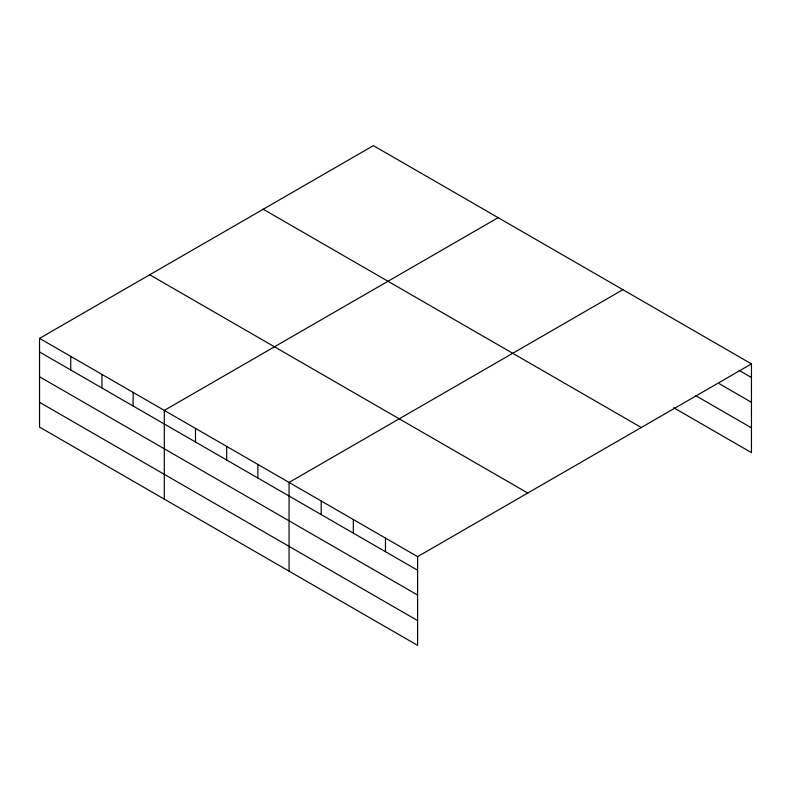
<?xml version="1.0" encoding="UTF-8"?>
<svg xmlns="http://www.w3.org/2000/svg" width="791" height="791" viewBox="0 0 791 791"><rect width="100%" height="100%" fill="white"/><g stroke="black" fill="none" stroke-linecap="round" stroke-linejoin="round"><path stroke-width="1.19" d="M417.599 595.04L417.599 556.646L39.55 338.38L39.55 427.1L417.599 645.367L417.599 595.04L39.55 376.773M673.705 407.741L751.45 452.62L751.45 363.9L373.401 145.633L39.55 338.38M498.152 217.663L164.31 410.4L164.31 499.131M622.913 289.684L289.061 482.431L289.061 571.161M417.599 556.646L751.45 363.9M739.012 370.317L751.45 377.495M719.316 383.734L751.45 402.293M695.477 395.52L751.45 427.832M263.225 209.239L641.283 427.506M149.717 274.774L527.775 493.04M39.55 351.975L417.599 570.242M39.55 402.312L417.599 620.579M385.464 538.088L385.464 551.693M353.33 519.539L353.33 533.144M321.195 500.98L321.195 514.585M257.876 464.426L257.876 478.031M226.691 446.421L226.691 460.016M195.496 428.415L195.496 442.011M133.115 392.395L133.115 406.001M101.93 374.39L101.93 387.995M70.735 356.385L70.735 369.99"/></g></svg>
